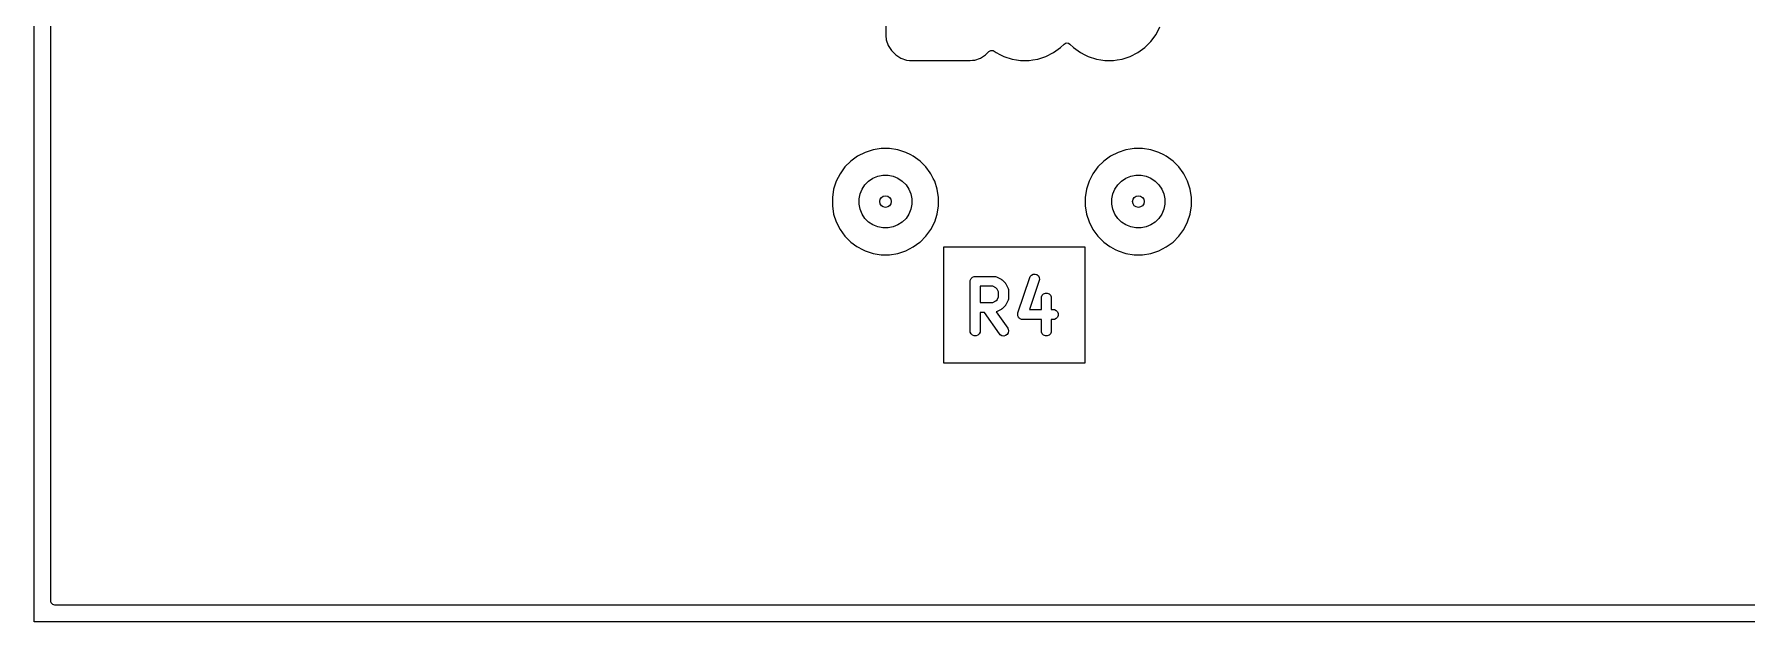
# Model space of a CAD drawing. Extents: x 20 to 124, y -124 to -20.
# Drawn here: x 20 to 71.6, y -124 to -106.3 of the extents above; entities that cross this region are included whole.
import ezdxf

# ---------------------------------------------------------------- set-up
doc = ezdxf.new("R2010")
doc.units = 0
doc.layers.add('BLACK', color=7, linetype='CONTINUOUS')
doc.layers.add('WHITE', color=7, linetype='CONTINUOUS')

msp = doc.modelspace()

# ---------------------------------------------------------------- linework, layer by layer
at = {"layer": 'BLACK', "linetype": 'CONTINUOUS'}
for p, q in [((45.6545, -104.242539), (45.6545, -106.33246)), ((20.5005, -109.199155), (20.5005, -105.971328)), ((53.796634, -106.302551), (53.914579, -106.071072)), ((45.6545, -106.33246), (45.66963, -106.466749)), ((45.66963, -106.466749), (45.669631, -106.466754)), ((45.669631, -106.466754), (45.729211, -106.637023)), ((45.729211, -106.637023), (45.766538, -106.696428)), ((45.766538, -106.696428), (45.825184, -106.789762)), ((45.825184, -106.789762), (45.952738, -106.917316)), ((48.757655, -106.816923), (48.818978, -106.783438)), ((48.818978, -106.783438), (48.88867, -106.788422)), ((48.88867, -106.788422), (48.918218, -106.804283)), ((50.710051, -106.849134), (50.920229, -106.696431)), ((50.920229, -106.696431), (51.027319, -106.589341)), ((51.027319, -106.589341), (51.088642, -106.555856)), ((51.088642, -106.555856), (51.158334, -106.56084)), ((51.158334, -106.56084), (51.202681, -106.589341)), ((51.202681, -106.589341), (51.309771, -106.696431)), ((51.309771, -106.696431), (51.519949, -106.849134)), ((53.250051, -106.849134), (53.460229, -106.696431)), ((53.460229, -106.696431), (53.643931, -106.512729)), ((53.643931, -106.512729), (53.796634, -106.302551)), ((45.952738, -106.917316), (46.105478, -107.013289)), ((46.105478, -107.013289), (46.275745, -107.072868)), ((46.275745, -107.072868), (46.27575, -107.072869)), ((46.27575, -107.072869), (46.366246, -107.083065)), ((46.366246, -107.083065), (46.41004, -107.087999)), ((46.41004, -107.087999), (46.410043, -107.088)), ((46.410043, -107.088), (46.410046, -107.088)), ((46.410046, -107.088), (48.199957, -107.088)), ((48.199957, -107.088), (48.199958, -107.087999)), ((48.199958, -107.087999), (48.267104, -107.080434)), ((48.267104, -107.080434), (48.334249, -107.072869)), ((48.334249, -107.072869), (48.334252, -107.072868)), ((48.334252, -107.072868), (48.334255, -107.072868)), ((48.334255, -107.072868), (48.504522, -107.013289)), ((48.504522, -107.013289), (48.657262, -106.917316)), ((48.657262, -106.917316), (48.757655, -106.816923)), ((48.918218, -106.804283), (48.979949, -106.849134)), ((48.979949, -106.849134), (49.089312, -106.904857)), ((49.089312, -106.904857), (49.211423, -106.967077)), ((49.211423, -106.967077), (49.211425, -106.967077)), ((49.211425, -106.967077), (49.211428, -106.967079)), ((49.211428, -106.967079), (49.458507, -107.04736)), ((49.458507, -107.04736), (49.590706, -107.068297)), ((49.590706, -107.068297), (49.715098, -107.088)), ((49.715098, -107.088), (49.715103, -107.088)), ((49.715103, -107.088), (49.974902, -107.088)), ((49.974902, -107.088), (50.088298, -107.070039)), ((50.088298, -107.070039), (50.231493, -107.04736)), ((50.231493, -107.04736), (50.478572, -106.967079)), ((50.478572, -106.967079), (50.710051, -106.849134)), ((51.519949, -106.849134), (51.653761, -106.917315)), ((51.653761, -106.917315), (51.751423, -106.967077)), ((51.751423, -106.967077), (51.751425, -106.967077)), ((51.751425, -106.967077), (51.751428, -106.967079)), ((51.751428, -106.967079), (51.998507, -107.04736)), ((51.998507, -107.04736), (52.130706, -107.068297)), ((52.130706, -107.068297), (52.255098, -107.088)), ((52.255098, -107.088), (52.255103, -107.088)), ((52.255103, -107.088), (52.514902, -107.088)), ((52.514902, -107.088), (52.628298, -107.070039)), ((52.628298, -107.070039), (52.771493, -107.04736)), ((52.771493, -107.04736), (53.018572, -106.967079)), ((53.018572, -106.967079), (53.250051, -106.849134)), ((20.5005, -111.211538), (20.5005, -109.199155)), ((45.030616, -109.85426), (44.806151, -109.968632)), ((45.270214, -109.77641), (45.030616, -109.85426)), ((45.394626, -109.756705), (45.270214, -109.77641)), ((45.519038, -109.737), (45.394626, -109.756705)), ((45.770962, -109.737), (45.519038, -109.737)), ((46.019785, -109.77641), (45.770962, -109.737)), ((46.259383, -109.85426), (46.019785, -109.77641)), ((46.413747, -109.932913), (46.259383, -109.85426)), ((52.650616, -109.85426), (52.426151, -109.968632)), ((52.890214, -109.77641), (52.650616, -109.85426)), ((53.014626, -109.756705), (52.890214, -109.77641)), ((53.139038, -109.737), (53.014626, -109.756705)), ((53.390962, -109.737), (53.139038, -109.737)), ((53.639785, -109.77641), (53.390962, -109.737)), ((53.879383, -109.85426), (53.639785, -109.77641)), ((54.033747, -109.932913), (53.879383, -109.85426)), ((44.424201, -110.29485), (44.276132, -110.498651)), ((44.424205, -110.294845), (44.424201, -110.29485)), ((44.602345, -110.116705), (44.424205, -110.294845)), ((44.60235, -110.116701), (44.602345, -110.116705)), ((44.806151, -109.968632), (44.60235, -110.116701)), ((46.483845, -109.96863), (46.413747, -109.932913)), ((46.483847, -109.968631), (46.483845, -109.96863)), ((46.483848, -109.968632), (46.483847, -109.968631)), ((46.687649, -110.116701), (46.483848, -109.968632)), ((46.687654, -110.116705), (46.687649, -110.116701)), ((46.865794, -110.294845), (46.687654, -110.116705)), ((46.865798, -110.29485), (46.865794, -110.294845)), ((46.994952, -110.472617), (46.865798, -110.29485)), ((52.044201, -110.29485), (51.896132, -110.498651)), ((52.044205, -110.294845), (52.044201, -110.29485)), ((52.222345, -110.116705), (52.044205, -110.294845)), ((52.22235, -110.116701), (52.222345, -110.116705)), ((52.426151, -109.968632), (52.22235, -110.116701)), ((54.103845, -109.96863), (54.033747, -109.932913)), ((54.103847, -109.968631), (54.103845, -109.96863)), ((54.103848, -109.968632), (54.103847, -109.968631)), ((54.307649, -110.116701), (54.103848, -109.968632)), ((54.307654, -110.116705), (54.307649, -110.116701)), ((54.485794, -110.294845), (54.307654, -110.116705)), ((54.485798, -110.29485), (54.485794, -110.294845)), ((54.614952, -110.472617), (54.485798, -110.29485)), ((44.16176, -110.723116), (44.08391, -110.962714)), ((44.276132, -110.498651), (44.16176, -110.723116)), ((44.939463, -110.960383), (45.026592, -110.829985)), ((45.026592, -110.829985), (45.137485, -110.719092)), ((45.137485, -110.719092), (45.267883, -110.631963)), ((45.267883, -110.631963), (45.412772, -110.571948)), ((45.412772, -110.571948), (45.566586, -110.541352)), ((45.566586, -110.541352), (45.723414, -110.541352)), ((45.723414, -110.541352), (45.877228, -110.571948)), ((45.877228, -110.571948), (46.022117, -110.631963)), ((46.022117, -110.631963), (46.152515, -110.719092)), ((46.152515, -110.719092), (46.263408, -110.829985)), ((46.263408, -110.829985), (46.350537, -110.960383)), ((47.01387, -110.498655), (46.994952, -110.472617)), ((47.086747, -110.641684), (47.01387, -110.498655)), ((47.128239, -110.723116), (47.086747, -110.641684)), ((47.128239, -110.723118), (47.128239, -110.723116)), ((47.128241, -110.723121), (47.128239, -110.723118)), ((47.20609, -110.962715), (47.128241, -110.723121)), ((51.78176, -110.723116), (51.70391, -110.962714)), ((51.896132, -110.498651), (51.78176, -110.723116)), ((52.559463, -110.960383), (52.646592, -110.829985)), ((52.646592, -110.829985), (52.757485, -110.719092)), ((52.757485, -110.719092), (52.887883, -110.631963)), ((52.887883, -110.631963), (53.032772, -110.571948)), ((53.032772, -110.571948), (53.186586, -110.541352)), ((53.186586, -110.541352), (53.343414, -110.541352)), ((53.343414, -110.541352), (53.497228, -110.571948)), ((53.497228, -110.571948), (53.642117, -110.631963)), ((53.642117, -110.631963), (53.772515, -110.719092)), ((53.772515, -110.719092), (53.883408, -110.829985)), ((53.883408, -110.829985), (53.970537, -110.960383)), ((54.63387, -110.498655), (54.614952, -110.472617)), ((54.706747, -110.641684), (54.63387, -110.498655)), ((54.748239, -110.723116), (54.706747, -110.641684)), ((54.748239, -110.723118), (54.748239, -110.723116)), ((54.748241, -110.723121), (54.748239, -110.723118)), ((54.82609, -110.962715), (54.748241, -110.723121)), ((20.5005, -116.199155), (20.5005, -111.211538)), ((44.08391, -110.962714), (44.0445, -111.211538)), ((44.0445, -111.211538), (44.0445, -111.463461)), ((44.848852, -111.259086), (44.879448, -111.105272)), ((44.848852, -111.415914), (44.848852, -111.259086)), ((44.879448, -111.569728), (44.848852, -111.415914)), ((44.879448, -111.105272), (44.939463, -110.960383)), ((46.350537, -110.960383), (46.410552, -111.105272)), ((46.410552, -111.105272), (46.441148, -111.259086)), ((46.441148, -111.415914), (46.410552, -111.569728)), ((46.441148, -111.259086), (46.441148, -111.415914)), ((47.2455, -111.211538), (47.20609, -110.962715)), ((47.2455, -111.463462), (47.2455, -111.211538)), ((51.70391, -110.962714), (51.6645, -111.211538)), ((51.6645, -111.211538), (51.6645, -111.463461)), ((52.468852, -111.259086), (52.499448, -111.105272)), ((52.468852, -111.415914), (52.468852, -111.259086)), ((52.499448, -111.569728), (52.468852, -111.415914)), ((52.499448, -111.105272), (52.559463, -110.960383)), ((53.970537, -110.960383), (54.030552, -111.105272)), ((54.030552, -111.105272), (54.061148, -111.259086)), ((54.061148, -111.415914), (54.030552, -111.569728)), ((54.061148, -111.259086), (54.061148, -111.415914)), ((54.8655, -111.211538), (54.82609, -110.962715)), ((54.8655, -111.463462), (54.8655, -111.211538)), ((44.0445, -111.463461), (44.08391, -111.712285)), ((44.08391, -111.712285), (44.16176, -111.951883)), ((44.16176, -111.951883), (44.276132, -112.176348)), ((44.939463, -111.714617), (44.879448, -111.569728)), ((45.026592, -111.845015), (44.939463, -111.714617)), ((45.137485, -111.955908), (45.026592, -111.845015)), ((45.267883, -112.043037), (45.137485, -111.955908)), ((46.152515, -111.955908), (46.022117, -112.043037)), ((46.263408, -111.845015), (46.152515, -111.955908)), ((46.350537, -111.714617), (46.263408, -111.845015)), ((46.410552, -111.569728), (46.350537, -111.714617)), ((47.01387, -112.176345), (47.128241, -111.951879)), ((47.128241, -111.951879), (47.20609, -111.712285)), ((47.20609, -111.712285), (47.2455, -111.463462)), ((51.6645, -111.463461), (51.70391, -111.712285)), ((51.70391, -111.712285), (51.78176, -111.951883)), ((51.78176, -111.951883), (51.896132, -112.176348)), ((52.559463, -111.714617), (52.499448, -111.569728)), ((52.646592, -111.845015), (52.559463, -111.714617)), ((52.757485, -111.955908), (52.646592, -111.845015)), ((52.887883, -112.043037), (52.757485, -111.955908)), ((53.772515, -111.955908), (53.642117, -112.043037)), ((53.883408, -111.845015), (53.772515, -111.955908)), ((53.970537, -111.714617), (53.883408, -111.845015)), ((54.030552, -111.569728), (53.970537, -111.714617)), ((54.63387, -112.176345), (54.748241, -111.951879)), ((54.748241, -111.951879), (54.82609, -111.712285)), ((54.82609, -111.712285), (54.8655, -111.463462)), ((44.276132, -112.176348), (44.424201, -112.380149)), ((44.424201, -112.380149), (44.424205, -112.380154)), ((44.424205, -112.380154), (44.602345, -112.558294)), ((45.412772, -112.103052), (45.267883, -112.043037)), ((45.566586, -112.133648), (45.412772, -112.103052)), ((45.723414, -112.133648), (45.566586, -112.133648)), ((45.877228, -112.103052), (45.723414, -112.133648)), ((46.022117, -112.043037), (45.877228, -112.103052)), ((46.687656, -112.558293), (46.865793, -112.380156)), ((46.865793, -112.380156), (47.01387, -112.176345)), ((51.896132, -112.176348), (52.044201, -112.380149)), ((52.044201, -112.380149), (52.044205, -112.380154)), ((52.044205, -112.380154), (52.222345, -112.558294)), ((53.032772, -112.103052), (52.887883, -112.043037)), ((53.186586, -112.133648), (53.032772, -112.103052)), ((53.343414, -112.133648), (53.186586, -112.133648)), ((53.497228, -112.103052), (53.343414, -112.133648)), ((53.642117, -112.043037), (53.497228, -112.103052)), ((54.307656, -112.558293), (54.485793, -112.380156)), ((54.485793, -112.380156), (54.63387, -112.176345)), ((44.602345, -112.558294), (44.60235, -112.558298)), ((44.60235, -112.558298), (44.780117, -112.687452)), ((44.780117, -112.687452), (44.806155, -112.70637)), ((44.806155, -112.70637), (44.949184, -112.779247)), ((44.949184, -112.779247), (45.030616, -112.820739)), ((45.030616, -112.820739), (45.030618, -112.820739)), ((45.030618, -112.820739), (45.030621, -112.820741)), ((45.030621, -112.820741), (45.270215, -112.89859)), ((45.270215, -112.89859), (45.519038, -112.938)), ((45.519038, -112.938), (45.519039, -112.938)), ((45.519039, -112.938), (45.770961, -112.938)), ((45.770961, -112.938), (45.770962, -112.938)), ((45.770962, -112.938), (46.019785, -112.89859)), ((46.019785, -112.89859), (46.259379, -112.820741)), ((46.259379, -112.820741), (46.483845, -112.70637)), ((46.483845, -112.70637), (46.582165, -112.634936)), ((46.582165, -112.634936), (46.684625, -112.560496)), ((46.684625, -112.560496), (46.684626, -112.560495)), ((46.684626, -112.560495), (46.687652, -112.558296)), ((46.687652, -112.558295), (46.687656, -112.558293)), ((46.687652, -112.558296), (46.687652, -112.558295)), ((51.6605, -112.712176), (47.392357, -112.712176)), ((47.392357, -112.712176), (47.392357, -116.199155)), ((51.6605, -116.199155), (51.6605, -112.712176)), ((52.222345, -112.558294), (52.22235, -112.558298)), ((52.22235, -112.558298), (52.400117, -112.687452)), ((52.400117, -112.687452), (52.426155, -112.70637)), ((52.426155, -112.70637), (52.569184, -112.779247)), ((52.569184, -112.779247), (52.650616, -112.820739)), ((52.650616, -112.820739), (52.650618, -112.820739)), ((52.650618, -112.820739), (52.650621, -112.820741)), ((52.650621, -112.820741), (52.890215, -112.89859)), ((52.890215, -112.89859), (53.139038, -112.938)), ((53.139038, -112.938), (53.139039, -112.938)), ((53.139039, -112.938), (53.390961, -112.938)), ((53.390961, -112.938), (53.390962, -112.938)), ((53.390962, -112.938), (53.639785, -112.89859)), ((53.639785, -112.89859), (53.879379, -112.820741)), ((53.879379, -112.820741), (54.103845, -112.70637)), ((54.103845, -112.70637), (54.307656, -112.558293)), ((48.197857, -113.740828), (48.200739, -113.711564)), ((48.197857, -115.240828), (48.197857, -113.740828)), ((48.200739, -113.711564), (48.223137, -113.657492)), ((48.223137, -113.657492), (48.264521, -113.616108)), ((48.264521, -113.616108), (48.318593, -113.59371)), ((48.318593, -113.59371), (48.347857, -113.590828)), ((48.347857, -113.590828), (48.919286, -113.590828)), ((48.883876, -113.890828), (48.497857, -113.890828)), ((48.497857, -113.890828), (48.497857, -114.376542)), ((48.97329, -113.935535), (48.883876, -113.890828)), ((48.919286, -113.590828), (48.94855, -113.59371)), ((48.94855, -113.59371), (48.95353, -113.595773)), ((48.95353, -113.595773), (48.958905, -113.596155)), ((48.958905, -113.596155), (48.986368, -113.606664)), ((49.010294, -113.972539), (48.97329, -113.935535)), ((48.986368, -113.606664), (49.129225, -113.678093)), ((49.055, -114.061951), (49.010294, -113.972539)), ((49.129225, -113.678093), (49.14182, -113.686021)), ((49.14182, -113.686021), (49.145477, -113.687536)), ((49.145477, -113.687536), (49.149594, -113.690915)), ((49.149594, -113.690915), (49.154111, -113.693758)), ((49.154111, -113.693758), (49.156708, -113.696752)), ((49.156708, -113.696752), (49.168208, -113.70619)), ((49.168208, -113.70619), (49.239637, -113.777618)), ((49.239637, -113.777618), (49.249079, -113.789123)), ((49.249079, -113.789123), (49.252071, -113.791718)), ((49.252071, -113.791718), (49.25491, -113.796228)), ((49.25491, -113.796228), (49.258292, -113.800349)), ((49.258292, -113.800349), (49.259807, -113.804008)), ((49.259807, -113.804008), (49.267736, -113.816603)), ((49.267736, -113.816603), (49.339164, -113.959461)), ((49.339164, -113.959461), (49.349674, -113.986924)), ((49.349674, -113.986924), (49.350055, -113.992299)), ((49.350055, -113.992299), (49.352118, -113.997278)), ((49.352118, -113.997278), (49.355, -114.026542)), ((49.634127, -114.693394), (49.991269, -113.621966)), ((50.275874, -113.716835), (49.984542, -114.590828)), ((49.991269, -113.621966), (50.003258, -113.595115)), ((50.003258, -113.595115), (50.041605, -113.550901)), ((50.041605, -113.550901), (50.093952, -113.524727)), ((50.093952, -113.524727), (50.152332, -113.520578)), ((50.152332, -113.520578), (50.207857, -113.539086)), ((50.207857, -113.539086), (50.252071, -113.577434)), ((50.252071, -113.577434), (50.278245, -113.629781)), ((50.282394, -113.688161), (50.275874, -113.716835)), ((50.278245, -113.629781), (50.282394, -113.688161)), ((48.497857, -114.376542), (48.883876, -114.376542)), ((48.883876, -114.376542), (48.973288, -114.331836)), ((48.973288, -114.331836), (49.010293, -114.294831)), ((49.010293, -114.294831), (49.055, -114.205418)), ((49.055, -114.205418), (49.055, -114.061951)), ((49.239638, -114.489751), (49.168209, -114.56118)), ((49.249079, -114.478246), (49.239638, -114.489751)), ((49.252071, -114.475652), (49.249079, -114.478246)), ((49.254909, -114.471142), (49.252071, -114.475652)), ((49.258293, -114.46702), (49.254909, -114.471142)), ((49.259809, -114.463358), (49.258293, -114.46702)), ((49.267736, -114.450767), (49.259809, -114.463358)), ((49.339164, -114.307909), (49.267736, -114.450767)), ((49.349674, -114.280446), (49.339164, -114.307909)), ((49.350055, -114.27507), (49.349674, -114.280446)), ((49.352118, -114.270092), (49.350055, -114.27507)), ((49.355, -114.240828), (49.352118, -114.270092)), ((49.355, -114.026542), (49.355, -114.240828)), ((50.340715, -114.240828), (50.343597, -114.211564)), ((50.340715, -114.590828), (50.340715, -114.240828)), ((50.343597, -114.211564), (50.365995, -114.157492)), ((50.365995, -114.157492), (50.407379, -114.116108)), ((50.407379, -114.116108), (50.461451, -114.09371)), ((50.461451, -114.09371), (50.519979, -114.09371)), ((50.519979, -114.09371), (50.574051, -114.116108)), ((50.574051, -114.116108), (50.615435, -114.157492)), ((50.615435, -114.157492), (50.637833, -114.211564)), ((50.637833, -114.211564), (50.640715, -114.240828)), ((50.640715, -114.240828), (50.640715, -114.590828)), ((48.626902, -114.676542), (48.497857, -114.676542)), ((48.497857, -114.676542), (48.497857, -115.240828)), ((49.082115, -115.326847), (48.626902, -114.676542)), ((48.986368, -114.660706), (48.982933, -114.66202)), ((48.982933, -114.66202), (49.327885, -115.154809)), ((49.129225, -114.589278), (48.986368, -114.660706)), ((49.141818, -114.58135), (49.129225, -114.589278)), ((49.145478, -114.579835), (49.141818, -114.58135)), ((49.149597, -114.576453), (49.145478, -114.579835)), ((49.154111, -114.573613), (49.149597, -114.576453)), ((49.156707, -114.570619), (49.154111, -114.573613)), ((49.168209, -114.56118), (49.156707, -114.570619)), ((49.627607, -114.722067), (49.629311, -114.714573)), ((49.629311, -114.746044), (49.627607, -114.722067)), ((49.629311, -114.711564), (49.630828, -114.707901)), ((49.629311, -114.714573), (49.629311, -114.711564)), ((49.629311, -114.770092), (49.629311, -114.746044)), ((49.631373, -114.775072), (49.629311, -114.770092)), ((49.630828, -114.707901), (49.634127, -114.693394)), ((49.631756, -114.780448), (49.631373, -114.775072)), ((49.642508, -114.801952), (49.631756, -114.780448)), ((49.651709, -114.824164), (49.642508, -114.801952)), ((49.655519, -114.827974), (49.651709, -114.824164)), ((49.65793, -114.832795), (49.655519, -114.827974)), ((49.676091, -114.848546), (49.65793, -114.832795)), ((49.693093, -114.865548), (49.676091, -114.848546)), ((49.698072, -114.86761), (49.693093, -114.865548)), ((49.702144, -114.871142), (49.698072, -114.86761)), ((49.72495, -114.878744), (49.702144, -114.871142)), ((49.747165, -114.887946), (49.72495, -114.878744)), ((49.754816, -114.888699), (49.747165, -114.887946)), ((49.757668, -114.88965), (49.754816, -114.888699)), ((49.761617, -114.889369), (49.757668, -114.88965)), ((49.776429, -114.890828), (49.761617, -114.889369)), ((50.340715, -114.890828), (49.776429, -114.890828)), ((49.984542, -114.590828), (50.340715, -114.590828)), ((50.340715, -115.240828), (50.340715, -114.890828)), ((50.640715, -114.590828), (50.705, -114.590828)), ((50.705, -114.890828), (50.640715, -114.890828)), ((50.640715, -114.890828), (50.640715, -115.240828)), ((50.705, -114.590828), (50.734264, -114.59371)), ((50.734264, -114.887946), (50.705, -114.890828)), ((50.734264, -114.59371), (50.788336, -114.616108)), ((50.788336, -114.865548), (50.734264, -114.887946)), ((50.788336, -114.616108), (50.82972, -114.657492)), ((50.82972, -114.824164), (50.788336, -114.865548)), ((50.82972, -114.657492), (50.852118, -114.711564)), ((50.852118, -114.770092), (50.82972, -114.824164)), ((50.852118, -114.711564), (50.852118, -114.770092)), ((48.200739, -115.270092), (48.197857, -115.240828)), ((48.223137, -115.324164), (48.200739, -115.270092)), ((48.264521, -115.365548), (48.223137, -115.324164)), ((48.318593, -115.387946), (48.264521, -115.365548)), ((48.377121, -115.387946), (48.318593, -115.387946)), ((48.431193, -115.365548), (48.377121, -115.387946)), ((48.472577, -115.324164), (48.431193, -115.365548)), ((48.494975, -115.270092), (48.472577, -115.324164)), ((48.497857, -115.240828), (48.494975, -115.270092)), ((49.101258, -115.349169), (49.082115, -115.326847)), ((49.150615, -115.380622), (49.101258, -115.349169)), ((49.208251, -115.390793), (49.150615, -115.380622)), ((49.265393, -115.378134), (49.208251, -115.390793)), ((49.313341, -115.34457), (49.265393, -115.378134)), ((49.344794, -115.295213), (49.313341, -115.34457)), ((49.327885, -115.154809), (49.342306, -115.180435)), ((49.342306, -115.180435), (49.354965, -115.237577)), ((49.354965, -115.237577), (49.344794, -115.295213)), ((50.343597, -115.270092), (50.340715, -115.240828)), ((50.365995, -115.324164), (50.343597, -115.270092)), ((50.407379, -115.365548), (50.365995, -115.324164)), ((50.461451, -115.387946), (50.407379, -115.365548)), ((50.519979, -115.387946), (50.461451, -115.387946)), ((50.574051, -115.365548), (50.519979, -115.387946)), ((50.615435, -115.324164), (50.574051, -115.365548)), ((50.637833, -115.270092), (50.615435, -115.324164)), ((50.640715, -115.240828), (50.637833, -115.270092)), ((20.5005, -123.3755), (20.5005, -116.199155)), ((47.392357, -116.199155), (51.6605, -116.199155)), ((20.511706, -123.427011), (20.5005, -123.3755)), ((20.557461, -123.479815), (20.511706, -123.427011)), ((20.6245, -123.4995), (20.557461, -123.479815)), ((123.3755, -123.4995), (20.6245, -123.4995))]:
    msp.add_line(p, q, dxfattribs=at)
at = {"layer": 'BLACK'}
for centre in [(45.645, -111.3375), (53.265, -111.3375)]:
    msp.add_circle(centre, 0.175, dxfattribs=at)
at = {"layer": 'WHITE', "linetype": 'CONTINUOUS'}
for p, q in [((20, -124), (20, -20)), ((124, -124), (20, -124))]:
    msp.add_line(p, q, dxfattribs=at)
at = {"layer": 'WHITE'}
for centre in [(45.645, -111.3375), (53.265, -111.3375)]:
    msp.add_circle(centre, 0.175, dxfattribs=at)

doc.saveas('drawing.dxf')
